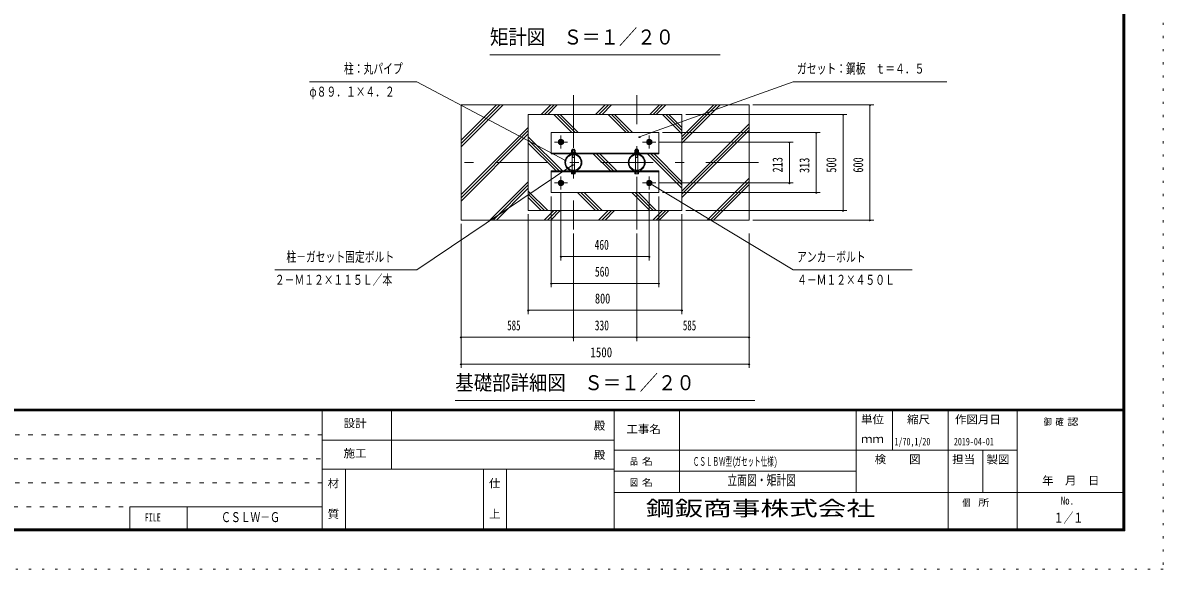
# Model space of a CAD drawing. Units: millimetres, scale not verified, with parts at other scales. Extents: x -33157 to 33170, y -14700 to 14700.
# Drawn here: x 12380 to 33170, y -14700 to -4742 of the extents above; entities that cross this region are included whole.
import ezdxf
from ezdxf.enums import TextEntityAlignment as Align

# ---------------------------------------------------------------- set-up
doc = ezdxf.new("R2010")
doc.units = ezdxf.units.MM
doc.header["$LTSCALE"] = 80
for name, pattern in [('USER1', [3, 1, -2]), ('USER3', [24, 12, -5, 2, -5]), ('USER4', [3, 0.5, -2.5])]:
    doc.linetypes.add(name, pattern=pattern)
doc.layers.add('0-1_0-F1TEXT', color=7, linetype='Continuous')
doc.layers.add('0-E_2-5DIM', color=7, linetype='Continuous')
for name, color, linetype, lineweight in [('0-6_2-02BOLD', 7, 'Continuous', 18), ('0-8_2-22CENTER', 3, 'USER3', 18), ('0-9_2-42THIN', 4, 'Continuous', 18), ('0-A_2-52DIM', 3, 'Continuous', 18), ('0-B_2-62HATCH', 2, 'Continuous', 18), ('0-C_F-F1PAPER', 5, 'Continuous', 18), ('0-D_F-E_J_ADD', 5, 'USER4', 18)]:
    doc.layers.add(name, color=color, linetype=linetype, lineweight=lineweight)
doc.styles.add('ＭＳ ゴシック', font='')
doc.styles.get('ＭＳ ゴシック').set_extended_font_data('MS Gothic')

msp = doc.modelspace()

# ---------------------------------------------------------------- linework, layer by layer
at = {"layer": '0-6_2-02BOLD'}
for p, q in [((22438.52, -7052.14), (22396.52, -7052.14)), ((22400.34, -7065.21), (22400.34, -7097.05)), ((22434.7, -7097.05), (22434.7, -7065.21)), ((23551.52, -7052.14), (23593.52, -7052.14)), ((23555.34, -7065.21), (23555.34, -7097.05)), ((23589.7, -7097.05), (23589.7, -7065.21)), ((23606.87, -7065.21), (23606.87, -7097.05)), ((22015.02, -7115.6), (23975.02, -7115.6)), ((22375.52, -7107.54), (22375.52, -7115.6)), ((22396.52, -7426.75), (22396.52, -7147.44)), ((22438.52, -7198.09), (22396.52, -7198.09)), ((22407.02, -7107.54), (22417.52, -7097.05)), ((22417.52, -7107.54), (22428.02, -7097.05)), ((22438.52, -7147.44), (22438.52, -7426.75)), ((22455.15, -7107.54), (22455.15, -7097.05)), ((23530.52, -7107.54), (23530.52, -7115.6)), ((23534.9, -7097.05), (23534.9, -7107.54)), ((23551.52, -7426.75), (23551.52, -7147.44)), ((23551.52, -7198.09), (23593.52, -7198.09)), ((23562.02, -7107.54), (23572.52, -7097.05)), ((23572.52, -7107.54), (23583.02, -7097.05)), ((23593.52, -7147.44), (23593.52, -7426.75)), ((23975.02, -7458.6), (22015.02, -7458.6)), ((22400.34, -7491.48), (22400.34, -7466.65)), ((22434.7, -7466.65), (22434.7, -7491.48)), ((23530.52, -7466.65), (23530.52, -7458.6)), ((23555.34, -7491.48), (23555.34, -7466.65)), ((23589.7, -7466.65), (23589.7, -7491.48))]:
    msp.add_line(p, q, dxfattribs=at)
for points in [[(20370.02, -8337.1), (25620.02, -8337.1), (25620.02, -6237.1), (20370.02, -6237.1)], [(21595.02, -8162.1), (21595.02, -6412.1), (24395.02, -6412.1), (24395.02, -8162.1)], [(22015.02, -7131.35), (23975.02, -7131.35), (23975.02, -6739.35), (22015.02, -6739.35)], [(22207.2, -6944.1), (22224.37, -6914.35), (22207.2, -6884.6), (22172.84, -6884.6), (22155.67, -6914.35), (22172.84, -6944.1)], [(23817.2, -6944.1), (23834.37, -6914.35), (23817.2, -6884.6), (23782.84, -6884.6), (23765.67, -6914.35), (23782.84, -6944.1)], [(23975.02, -7834.85), (23975.02, -7442.85), (22015.02, -7442.85), (22015.02, -7834.85)], [(22207.2, -7630.1), (22172.84, -7630.1), (22155.67, -7659.85), (22172.84, -7689.6), (22207.2, -7689.6), (22224.37, -7659.85)], [(23782.84, -7689.6), (23765.67, -7659.85), (23782.84, -7630.1), (23817.2, -7630.1), (23834.37, -7659.85), (23817.2, -7689.6)]]:
    msp.add_lwpolyline(points, close=True, dxfattribs=at)
for points in [[(22383.17, -7097.05), (22383.17, -7065.21), (22388.65, -7062.05), (22446.4, -7062.05), (22451.87, -7065.21), (22451.87, -7097.05)], [(22438.52, -7062.05), (22438.52, -7052.14), (22431.52, -7045.14), (22403.52, -7045.14), (22396.52, -7052.14), (22396.52, -7062.05)], [(23606.87, -7065.21), (23601.39, -7062.05), (23543.65, -7062.05), (23538.17, -7065.21), (23538.17, -7097.05)], [(23593.52, -7062.05), (23593.52, -7052.14), (23586.52, -7045.14), (23558.52, -7045.14), (23551.52, -7052.14), (23551.52, -7062.05)], [(22375.52, -7107.54), (22459.52, -7107.54), (22459.52, -7115.6)], [(22455.15, -7097.05), (22379.9, -7097.05), (22379.9, -7107.54)], [(23530.52, -7107.54), (23614.52, -7107.54), (23614.52, -7115.6)], [(23610.14, -7107.54), (23610.14, -7097.05), (23534.9, -7097.05)], [(22459.52, -7458.6), (22459.52, -7466.65), (22375.52, -7466.65), (22375.52, -7458.6)], [(22383.17, -7466.65), (22383.17, -7491.48), (22388.65, -7494.65), (22446.4, -7494.65), (22451.87, -7491.48), (22451.87, -7466.65)], [(23530.52, -7466.65), (23614.52, -7466.65), (23614.52, -7458.6)], [(23601.39, -7494.65), (23543.65, -7494.65), (23538.17, -7491.48), (23538.17, -7466.65)], [(23606.87, -7466.65), (23606.87, -7491.48), (23601.39, -7494.65)]]:
    msp.add_lwpolyline(points, dxfattribs=at)
for centre, radius in [((22190.02, -6914.35), 49), ((22190.02, -6914.35), 37.62), ((22190.02, -6914.35), 28.88), ((22190.02, -6914.35), 21), ((23800.02, -6914.35), 49), ((23800.02, -6914.35), 37.62), ((23800.02, -6914.35), 28.88), ((23800.02, -6914.35), 21), ((22417.52, -7287.1), 155.93), ((22417.52, -7287.1), 141.22), ((23572.52, -7287.1), 155.93), ((23572.52, -7287.1), 141.22), ((22190.02, -7659.85), 49), ((22190.02, -7659.85), 37.62), ((22190.02, -7659.85), 28.88), ((22190.02, -7659.85), 21), ((23800.02, -7659.85), 49), ((23800.02, -7659.85), 37.62), ((23800.02, -7659.85), 28.88), ((23800.02, -7659.85), 21)]:
    msp.add_circle(centre, radius, dxfattribs=at)
for centre, radius, start, end in [((22391.75, -7075.29), 13.24, 49.5701, 90), ((22417.52, -7110.27), 48.23, 69.13593, 110.86406), ((22443.28, -7075.29), 13.24, 90, 130.42989), ((23546.76, -7075.29), 13.24, 49.5701, 90), ((23572.52, -7110.27), 48.23, 69.13593, 110.86406), ((23598.29, -7075.29), 13.24, 90, 130.42989), ((22391.75, -7481.41), 13.24, 270, 310.42989), ((22417.52, -7446.42), 48.23, 249.13593, 290.86406), ((22443.28, -7481.41), 13.24, 229.5701, 270), ((23546.76, -7481.41), 13.24, 270, 310.42989), ((23572.52, -7446.42), 48.23, 249.13593, 290.86406), ((23598.29, -7481.41), 13.24, 229.5701, 270)]:
    msp.add_arc(centre, radius, start, end, dxfattribs=at)
at = {"layer": '0-8_2-22CENTER'}
for p, q in [((22417.52, -6062.09), (22417.52, -8512.1)), ((23572.52, -8512.1), (23572.52, -6062.1)), ((22190.02, -7033.85), (22190.02, -6794.84)), ((23800.02, -6794.84), (23800.02, -7033.85)), ((22309.52, -6914.35), (22070.51, -6914.35)), ((23919.53, -6914.35), (23680.52, -6914.35)), ((25795.02, -7287.1), (20195.02, -7287.1)), ((22070.51, -7659.85), (22309.52, -7659.85)), ((22190.02, -7779.35), (22190.02, -7540.34)), ((23680.52, -7659.85), (23919.53, -7659.85)), ((23800.02, -7779.35), (23800.02, -7540.34))]:
    msp.add_line(p, q, dxfattribs=at)
at = {"layer": '0-9_2-42THIN'}
for p, q in [((22401.77, -7046.89), (22401.77, -7062.05)), ((22433.27, -7062.05), (22433.27, -7046.89)), ((23556.77, -7046.89), (23556.77, -7062.05)), ((23588.27, -7062.05), (23588.27, -7046.89))]:
    msp.add_line(p, q, dxfattribs=at)
for points in [[(22396.52, -7207.18), (22401.77, -7198.09), (22401.77, -7146.75)], [(22433.27, -7146.75), (22433.27, -7198.09), (22438.52, -7207.18)], [(23556.77, -7146.75), (23556.77, -7198.09), (23551.52, -7207.18)], [(23593.52, -7207.18), (23588.27, -7198.09), (23588.27, -7146.75)]]:
    msp.add_lwpolyline(points, dxfattribs=at)
for centre in [(22190.02, -6914.35), (23800.02, -6914.35), (22190.02, -7659.85), (23800.02, -7659.85)]:
    msp.add_circle(centre, 15.75, dxfattribs=at)
at = {"layer": '0-A_2-52DIM'}
for p, q in [((20895.02, -5327.1), (25095.02, -5327.1)), ((23623.3, -6820.08), (26425.02, -5817.1)), ((26425.02, -5817.1), (29225.02, -5817.1)), ((27405.02, -6412.1), (24465.02, -6412.1)), ((27895.02, -6237.1), (25690.02, -6237.1)), ((27349.02, -6412.1), (27321.02, -6412.1)), ((27335.02, -6412.1), (27335.02, -8162.1)), ((27839.02, -6237.1), (27811.02, -6237.1)), ((27825.02, -8337.1), (27825.02, -6237.1)), ((23637.3, -6820.08), (23609.3, -6820.08)), ((24045.03, -6739.35), (26915.02, -6739.35)), ((26859.02, -6739.35), (26831.02, -6739.35)), ((26845.02, -6739.35), (26845.02, -7834.85)), ((26425.02, -6914.35), (23989.53, -6914.35)), ((26369.02, -6914.35), (26341.02, -6914.35)), ((26355.02, -7659.85), (26355.02, -6914.35)), ((22286.68, -7251.66), (22258.68, -7251.66)), ((22420.27, -7329.82), (22392.27, -7329.82)), ((23820.73, -7667.12), (23792.73, -7667.12)), ((23806.73, -7667.12), (26425.03, -9247.1)), ((23989.53, -7659.85), (26425.02, -7659.85)), ((26369.02, -7659.85), (26341.02, -7659.85)), ((22190.02, -7849.36), (22190.02, -9072.1)), ((23800.02, -9072.1), (23800.02, -7849.36)), ((26915.02, -7834.85), (24045.03, -7834.85)), ((26859.02, -7834.85), (26831.02, -7834.85)), ((22015.02, -9562.1), (22015.02, -7904.85)), ((23975.02, -7904.85), (23975.02, -9562.1)), ((21595.02, -10052.1), (21595.02, -8232.1)), ((24395.02, -8232.1), (24395.02, -10052.1)), ((27405.02, -8162.1), (24465.02, -8162.1)), ((27349.02, -8162.1), (27321.02, -8162.1)), ((20370.02, -8407.1), (20370.02, -11032.1)), ((25690.02, -8337.1), (27895.02, -8337.1)), ((27839.02, -8337.1), (27811.02, -8337.1)), ((22417.52, -8582.1), (22417.52, -10542.1)), ((23572.52, -10542.1), (23572.52, -8582.1)), ((25620.02, -11032.1), (25620.02, -8582.1)), ((22204.02, -9002.1), (22176.02, -9002.1)), ((22190.02, -9002.1), (23800.02, -9002.1)), ((23814.02, -9002.1), (23786.02, -9002.1)), ((26425.02, -9247.1), (28595.02, -9247.1)), ((22029.02, -9492.1), (22001.02, -9492.1)), ((23975.02, -9492.1), (22015.02, -9492.1)), ((23989.02, -9492.1), (23961.02, -9492.1)), ((21609.02, -9982.1), (21581.02, -9982.1)), ((24395.02, -9982.09), (21595.02, -9982.09)), ((24409.02, -9982.1), (24381.02, -9982.1)), ((20384.02, -10472.1), (20356.02, -10472.1)), ((25620.02, -10472.1), (20370.02, -10472.1)), ((22431.52, -10472.1), (22403.52, -10472.1)), ((23586.52, -10472.1), (23558.52, -10472.1)), ((25634.02, -10472.1), (25606.02, -10472.1)), ((20384.02, -10962.1), (20356.02, -10962.1)), ((20370.02, -10962.1), (25620.02, -10962.1)), ((25634.02, -10962.1), (25606.02, -10962.1)), ((20265.02, -11627.1), (25725.02, -11627.1))]:
    msp.add_line(p, q, dxfattribs=at)
for points in [[(17605.02, -5817.1), (19565.02, -5817.1), (22272.68, -7251.66)], [(22406.27, -7329.82), (19565.02, -9247.1), (16975.01, -9247.1)]]:
    msp.add_lwpolyline(points, dxfattribs=at)
for centre in [(27335.02, -6412.1), (27825.02, -6237.1), (23623.3, -6820.08), (26845.02, -6739.35), (26355.02, -6914.35), (22272.68, -7251.66), (22406.27, -7329.82), (23806.73, -7667.12), (26355.02, -7659.85), (26845.02, -7834.85), (27335.02, -8162.1), (27825.02, -8337.1), (22190.02, -9002.1), (23800.02, -9002.1), (22015.02, -9492.1), (23975.02, -9492.1), (21595.02, -9982.1), (24395.02, -9982.1), (20370.02, -10472.1), (22417.52, -10472.1), (23572.52, -10472.1), (25620.02, -10472.1), (20370.02, -10962.1), (25620.02, -10962.1)]:
    msp.add_arc(centre, 14, 180, 0, dxfattribs=at)
at = {"layer": '0-B_2-62HATCH'}
for p, q in [((21134.57, -6237.1), (20370.02, -7001.65)), ((20370.02, -6942.25), (21075.17, -6237.1)), ((21015.77, -6237.1), (20370.02, -6882.85)), ((22005.73, -6237.1), (21830.72, -6412.1)), ((21890.12, -6412.1), (22065.13, -6237.1)), ((22124.52, -6237.1), (21949.52, -6412.1)), ((22060.62, -6412.1), (22387.87, -6739.35)), ((22447.27, -6739.35), (22120.02, -6412.1)), ((22179.42, -6412.1), (22506.67, -6739.35)), ((22820.67, -6412.1), (22995.67, -6237.1)), ((23055.07, -6237.1), (22880.07, -6412.1)), ((22939.47, -6412.1), (23114.47, -6237.1)), ((23377.82, -6739.35), (23050.57, -6412.1)), ((23109.97, -6412.1), (23437.22, -6739.35)), ((23496.62, -6739.35), (23169.37, -6412.1)), ((23985.63, -6237.1), (23810.62, -6412.1)), ((23870.02, -6412.1), (24045.03, -6237.1)), ((24104.42, -6237.1), (23929.42, -6412.1)), ((24040.52, -6412.1), (24395.02, -6766.6)), ((24395.02, -6707.2), (24099.92, -6412.1)), ((24159.32, -6412.1), (24395.02, -6647.8)), ((24395.02, -6936.44), (25094.37, -6237.1)), ((25034.97, -6237.1), (24395.02, -6877.05)), ((24395.02, -6817.65), (24975.57, -6237.1)), ((20370.02, -7872.8), (21595.02, -6647.8)), ((25620.02, -6582.6), (24395.02, -7807.6)), ((25620.02, -6642), (24395.02, -7867)), ((21595.02, -6707.2), (20370.02, -7932.2)), ((20370.02, -7991.6), (21595.02, -6766.6)), ((21595.02, -6817.65), (22220.22, -7442.85)), ((24395.02, -7926.39), (25620.02, -6701.39)), ((22160.82, -7442.85), (21595.02, -6877.05)), ((21595.02, -6936.44), (22101.42, -7442.85)), ((22779.87, -7131.35), (23091.38, -7442.85)), ((23150.77, -7442.85), (22839.27, -7131.35)), ((22898.67, -7131.35), (23210.16, -7442.85)), ((24395.02, -7756.55), (23769.82, -7131.35)), ((23829.22, -7131.35), (24395.02, -7697.15)), ((24395.02, -7637.75), (23888.62, -7131.35)), ((21595.02, -7637.76), (20895.67, -8337.1)), ((24855.47, -8337.1), (25620.02, -7572.55)), ((25620.02, -7631.95), (24914.87, -8337.1)), ((24974.27, -8337.1), (25620.02, -7691.34)), ((20955.07, -8337.1), (21595.02, -7697.15)), ((21595.02, -7756.55), (21014.47, -8337.1)), ((21595.02, -7807.6), (21949.51, -8162.1)), ((21890.12, -8162.1), (21595.02, -7867)), ((22820.67, -8162.1), (22493.42, -7834.85)), ((22880.07, -8162.1), (22552.82, -7834.85)), ((22612.21, -7834.85), (22939.47, -8162.1)), ((23483.37, -7834.85), (23810.62, -8162.1)), ((23870.02, -8162.1), (23542.77, -7834.85)), ((23602.16, -7834.85), (23929.41, -8162.1)), ((21830.72, -8162.1), (21595.02, -7926.39)), ((22060.62, -8162.1), (21885.63, -8337.1)), ((21945.03, -8337.1), (22120.02, -8162.1)), ((22179.42, -8162.1), (22004.42, -8337.1)), ((23050.57, -8162.1), (22875.57, -8337.1)), ((22934.97, -8337.1), (23109.97, -8162.1)), ((23169.37, -8162.1), (22994.37, -8337.1)), ((24040.52, -8162.1), (23865.52, -8337.1)), ((23924.92, -8337.1), (24099.92, -8162.1)), ((24159.32, -8162.1), (23984.32, -8337.1))]:
    msp.add_line(p, q, dxfattribs=at)
at = {"layer": '0-C_F-F1PAPER'}
for p, q in [((32435.14, -11781), (-7674.86, -11781)), ((-7674.86, -11784.5), (32435.14, -11784.5)), ((32435.14, -11788), (-7674.86, -11788)), ((-7674.86, -11791.5), (32435.14, -11791.5)), ((32435.14, -11795), (-7674.86, -11795)), ((-7674.86, -11798.5), (32435.14, -11798.5)), ((32435.14, -11802), (-7674.86, -11802)), ((-7674.86, -11805.5), (32435.14, -11805.5)), ((32435.14, -11809), (-7674.86, -11809)), ((-7674.86, -11812.5), (32435.14, -11812.5)), ((32435.14, -11816), (-7674.86, -11816)), ((17840.14, -14000), (17840.14, -11816)), ((19100.14, -11816), (19100.14, -12880)), ((23160.14, -11816), (23160.14, -14000)), ((24350.14, -13300), (24350.14, -11816)), ((27570.14, -13300), (27570.14, -11816)), ((28235.14, -11816), (28235.14, -12530)), ((29250.14, -14000), (29250.14, -11816)), ((30510.14, -14000), (30510.14, -11816)), ((23160.14, -12348), (17840.14, -12348)), ((30510.14, -12530), (23160.14, -12530)), ((29880.14, -12530), (29880.14, -13300)), ((17840.14, -12880), (23160.14, -12880)), ((18260.14, -12880), (18260.14, -14000)), ((20780.14, -14000), (20780.14, -12880)), ((21200.14, -12880), (21200.14, -14000)), ((23160.14, -12915), (27570.14, -12915)), ((23160.14, -13300), (32470.14, -13300)), ((14328.94, -13563.2), (17840.14, -13563.2)), ((14328.94, -13563.2), (14328.94, -14000)), ((15378.94, -14000), (15378.94, -13563.2))]:
    msp.add_line(p, q, dxfattribs=at)
at = {"layer": '0-C_F-F1PAPER', "color": 6, "linetype": 'USER1'}
for p, q in [((17840.14, -12252.8), (-7709.86, -12252.8)), ((-7709.86, -12689.6), (17840.14, -12689.6)), ((17840.14, -13126.4), (-7709.86, -13126.4)), ((-7709.86, -13563.2), (14328.94, -13563.2))]:
    msp.add_line(p, q, dxfattribs=at)
at = {"layer": '0-C_F-F1PAPER'}
for points in [[(32470.14, -14000), (32470.14, 14140), (-7709.86, 14140), (-7709.86, -14000)], [(32466.63, -13996.5), (32466.63, 14136.5), (-7706.36, 14136.5), (-7706.36, -13996.5)], [(32463.14, -13993), (-7702.86, -13993), (-7702.86, 14133), (32463.14, 14133)], [(32459.63, -13989.5), (32459.63, 14129.5), (-7699.36, 14129.5), (-7699.36, -13989.5)], [(32456.14, -13986), (-7695.86, -13986), (-7695.86, 14126), (32456.14, 14126)], [(32452.64, -13982.5), (32452.64, 14122.5), (-7692.36, 14122.5), (-7692.36, -13982.5)], [(32449.13, -13979), (-7688.86, -13979), (-7688.86, 14119), (32449.13, 14119)], [(32445.64, -13975.5), (32445.64, 14115.5), (-7685.36, 14115.5), (-7685.36, -13975.5)], [(32442.13, -13972), (32442.13, 14112), (-7681.86, 14112), (-7681.86, -13972)], [(32438.64, -13968.5), (32438.64, 14108.5), (-7678.36, 14108.5), (-7678.36, -13968.5)], [(32435.14, -13965), (-7674.86, -13965), (-7674.86, 14105), (32435.14, 14105)]]:
    msp.add_lwpolyline(points, close=True, dxfattribs=at)
at = {"layer": '0-D_F-E_J_ADD'}
msp.add_lwpolyline([(33170.14, -14700), (-8409.86, -14700), (-8409.86, 14700), (33170.14, 14700)], close=True, dxfattribs=at)

# ---------------------------------------------------------------- texts
at = {"layer": '0-1_0-F1TEXT', "style": 'ＭＳ ゴシック'}
for s, height, width, p in [('1/70,1/20', 136.8, 0.65, (28271.79, -12483.38)), ('2019-04-01', 136.8, 0.65, (29355.14, -12483.38)), ('ＣＳＬＢＷ型(', 155, 0.55, (24595.14, -12862.5)), ('ガセット仕様)', 155, 0.55, (25355.03, -12862.5)), ('立面図・矩計図', 182.3, 0.7, (25225.14, -13222.63)), ('ＣＳＬＷ－Ｇ', 182.3, 0.7, (15994.36, -13896.73)), ('１／１', 182.3, 0.7, (31175.14, -13908.29))]:
    msp.add_text(s, height=height, dxfattribs=dict(at, width=width)).set_placement(p, align=Align.BOTTOM_LEFT)
at = {"layer": '0-A_2-52DIM', "color": 7, "style": 'ＭＳ ゴシック'}
for s, height, width, p in [('矩計図\u3000Ｓ＝１／２０', 273.5, 0.9, (20895.02, -5219.79)), ('柱：丸パイプ', 182.3, 0.7, (18235.02, -5722.23)), ('ガセット：鋼板\u3000ｔ＝４．５', 182.3, 0.7, (26495.01, -5722.23)), ('φ８９．１×４．２', 182.3, 0.7, (17605.02, -6142.23)), ('460', 182.3, 0.7, (22803.47, -8932.09)), ('柱－ガセット固定ボルト', 182.3, 0.7, (17185.02, -9152.23)), ('アンカ－ボルト', 182.3, 0.7, (26495.02, -9152.23)), ('２－Ｍ１２×１１５Ｌ／本', 182.3, 0.7, (16975.02, -9572.23)), ('560', 182.3, 0.7, (22810.31, -9422.09)), ('４－Ｍ１２×４５０Ｌ', 182.3, 0.7, (26495.02, -9572.23)), ('800', 182.3, 0.75, (22811.05, -9912.1)), ('585', 182.3, 0.65, (21211.92, -10402.1)), ('330', 182.3, 0.7, (22806.26, -10402.1)), ('585', 182.3, 0.65, (24414.42, -10402.1)), ('1500', 182.3, 0.8, (22727.64, -10892.1)), ('基礎部詳細図\u3000Ｓ＝１／２０', 273.5, 0.9, (20265.02, -11519.79))]:
    msp.add_text(s, height=height, dxfattribs=dict(at, width=width)).set_placement(p, align=Align.BOTTOM_LEFT)
at = {"layer": '0-A_2-52DIM', "color": 7, "style": 'ＭＳ ゴシック', "width": 0.75}
for s, p in [('213', (26285.02, -7469.04)), ('313', (26775.02, -7478.9)), ('500', (27265.02, -7472.52)), ('600', (27755.02, -7473.1))]:
    msp.add_text(s, height=182.3, rotation=90, dxfattribs=at).set_placement(p, align=Align.BOTTOM_LEFT)
at = {"layer": '0-C_F-F1PAPER', "color": 7, "style": 'ＭＳ ゴシック'}
for s, height, width, p in [('設計', 145.9, 1.05, (18228.64, -12157.36)), ('殿', 145.9, 1.05, (22789.14, -12202.1)), ('工事名', 145.9, 1.05, (23384.14, -12265.1)), ('単位', 145.9, 1.05, (27661.14, -12086.6)), ('縮尺', 145.9, 1.05, (28501.14, -12086.6)), ('作図月日', 145.9, 1.05, (29374.59, -12088.03)), ('御 ', 124, 0.85, (30989.99, -12116.2)), ('確 ', 124, 0.85, (31206.13, -12116.2)), ('認', 124, 1.2, (31422.27, -12116.2)), ('ｍｍ', 145.9, 1.05, (27661.14, -12443.6)), ('施工', 145.9, 1.05, (18228.64, -12706.1)), ('殿', 145.9, 1.05, (22789.14, -12734.1)), ('品 ', 124, 0.85, (23448.89, -12834.5)), ('名', 124, 1.2, (23665.03, -12834.5)), ('検\u3000\u3000図', 145.9, 1.05, (27909.64, -12814.6)), ('担当', 145.9, 1.05, (29323.64, -12814.6)), ('製図', 145.9, 1.05, (29948.01, -12818.04)), ('材', 145.9, 1.05, (17938.14, -13252.1)), ('仕', 145.9, 1.05, (20878.14, -13252.1)), ('図 ', 124, 0.85, (23448.89, -13219.5)), ('名', 124, 1.2, (23665.03, -13219.5)), ('\u3000年\u3000月\u3000日', 145.9, 1.05, (30753.37, -13202.3)), ('個  ', 124, 0.85, (29509.14, -13587)), ('所', 124, 1.2, (29797.33, -13587)), ('No.', 145.9, 0.8, (31304.64, -13567.1)), ('FILE', 145.9, 0.7, (14603.69, -13873.7)), ('質', 145.9, 1.05, (17938.14, -13812.1)), ('上', 145.9, 1.05, (20878.14, -13812.1))]:
    msp.add_text(s, height=height, dxfattribs=dict(at, width=width)).set_placement(p, align=Align.BOTTOM_LEFT)
at = {"layer": '0-E_2-5DIM', "style": 'ＭＳ ゴシック', "width": 1.4}
msp.add_text('鋼鈑商事株式会社', height=273.5, dxfattribs=at).set_placement((23738.64, -13808.88), align=Align.BOTTOM_LEFT)

doc.saveas('drawing.dxf')
